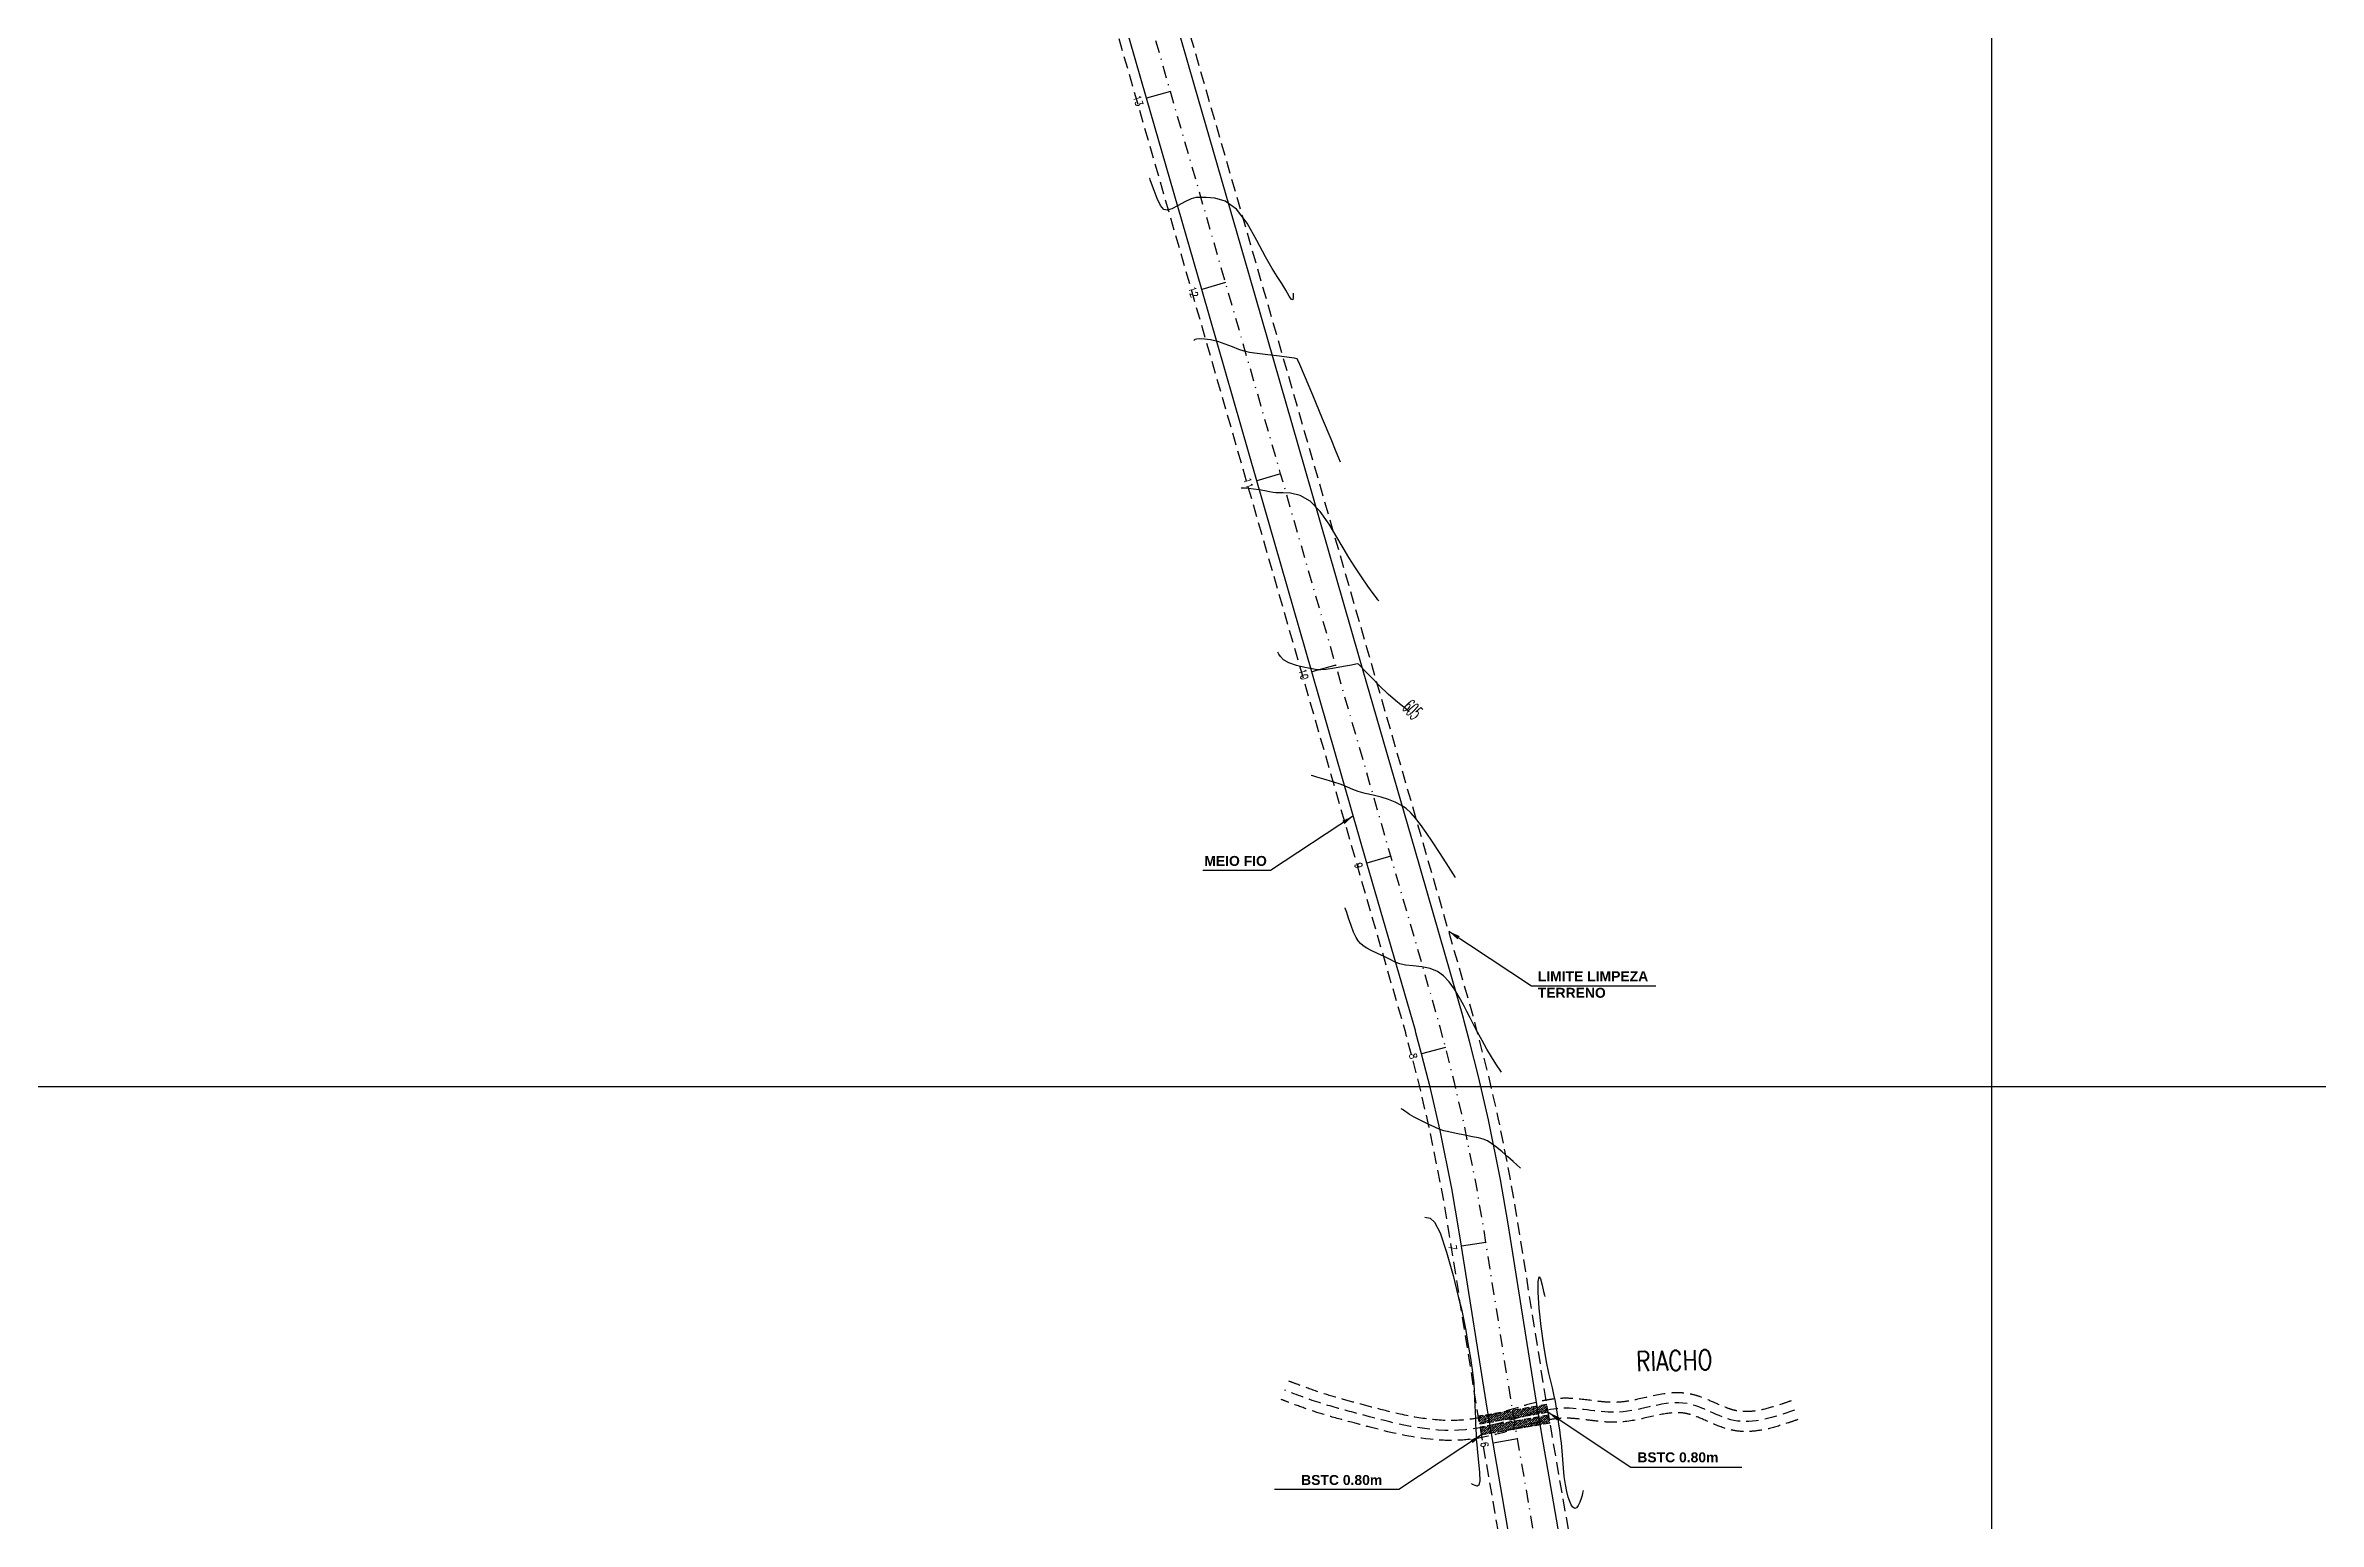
# Model space of a CAD drawing. Header units: millimetres. Extents: x 276147 to 291056, y 9594849 to 9609891.
# Drawn here: x 281923.6 to 282152, y 9595124.6 to 9595273 of the extents above; entities that cross this region are included whole.
import ezdxf
from ezdxf.enums import TextEntityAlignment as Align

# ---------------------------------------------------------------- set-up
doc = ezdxf.new("R2010")
doc.units = ezdxf.units.MM
doc.header["$LTSCALE"] = 10
for name, pattern in [('CONTINUO', [0]), ('DASHDOTX2', [50.8, 25.4, -12.7, 0, -12.7]), ('HIDDEN', [0.375, 0.25, -0.125])]:
    doc.linetypes.add(name, pattern=pattern)
for name, color, linetype in [('CURVAS', 7, 'CONTINUO'), ('Curvas mestras', 30, 'Continuous'), ('Curvas simples', 9, 'Continuous'), ('Curvas texto', 2, 'Continuous'), ('TG', 7, 'CONTINUO'), ('Top_malha_coord', 8, 'Continuous')]:
    doc.layers.add(name, color=color, linetype=linetype)
doc.styles.add('r80', font='romans.shx')
doc.styles.add('ROMAND', font='romand', dxfattribs={"height": 0.2})
doc.styles.add('ROMANS', font='romans.shx', dxfattribs={"width": 0.8, "height": 4})
doc.styles.add('SIMPLEX', font='simplex', dxfattribs={"height": 0.2})
doc.styles.add('T7', font='arial.ttf')
doc.dimstyles.new('cadnorma_dim1', dxfattribs={"dimscale": 0, "dimtxt": 2, "dimasz": 1.199999999999999, "dimexe": 1, "dimexo": 2.5, "dimgap": 0.6, "dimtad": 1, "dimzin": 4, "dimdsep": 46, "dimtxsty": 'r80', "dimblk": 'ARCHTICK', "dimblk1": 'ARCHTICK', "dimblk2": 'ARCHTICK', "dimcen": -1, "dimdle": 1, "dimclrd": 1, "dimclre": 1, "dimclrt": 2, "dimaunit": 1, "dimazin": 0, "dimtfac": 1, "dimtix": 1, "dimtmove": 2, "dimatfit": 0, "dimfxl": 1, "dimarcsym": 0})

# ---------------------------------------------------------------- blocks, each defined once
blk = doc.blocks.new('_ArchTick')
at = {"color": 0, "linetype": 'ByBlock', "const_width": 0.15}
blk.add_lwpolyline([(-0.5, -0.5), (0.5, 0.5)], dxfattribs=at)

msp = doc.modelspace()

# ---------------------------------------------------------------- hatches: boundary and pattern name
at = {"layer": 'Top_malha_coord'}
h = msp.add_hatch(dxfattribs=at)
h.set_pattern_fill('ANSI36', scale=0.05)
h.set_pattern_definition([(45, (-3861.634358553158, -267.8258019369096), (0.0841899011350234, 0.3086963041617522), [0.396875, -0.079375, 0, -0.079375])])
h.paths.add_polyline_path([(282067.6799910066, 9595134.420276599), (282067.5437742929, 9595135.208556041), (282074.4227631729, 9595136.402049225), (282074.5589672191, 9595135.613843596)])
h = msp.add_hatch(dxfattribs=at)
h.set_pattern_fill('ANSI36', scale=0.05)
h.set_pattern_definition([(45, (-3861.447060572624, -268.9096861630678), (0.0841899011350234, 0.3086963041617522), [0.396875, -0.079375, 0, -0.079375])])
h.paths.add_polyline_path([(282067.8672889872, 9595133.336392373), (282067.7310722733, 9595134.124671815), (282074.6100611535, 9595135.318164999), (282074.7462651997, 9595134.52995937)])

# ---------------------------------------------------------------- linework, layer by layer
at = {"color": 8, "linetype": 'HIDDEN', "ltscale": 0.5, "extrusion": (-0.07100871312607167, -0.002425046121377699, 0.9974727474028996), "flags": 128}
for points, elevation in [([(-9579795.904156571, 607885.9820141961), (-9579823.278418299, 607885.9784240891), (-9579825.338852525, 607885.6716594477), (-9579827.201339582, 607885.2462072839), (-9579830.78494662, 607884.260516926, -0.0222114807671968), (-9579834.965614771, 607883.3080546989, -0.011552239158355), (-9579837.169249667, 607882.9603810171), (-9579841.545015158, 607882.3698917899), (-9579854.9179633, 607880.5185054361), (-9579874.730568087, 607877.780658304), (-9579894.542303815, 607875.0429313579), (-9579914.354038335, 607872.3052044236), (-9579917.880390914, 607871.817908031), (-9579934.244053138, 607869.7887191832), (-9579935.696665663, 607869.6091924607), (-9579940.053063462, 607869.0149279509), (-9579945.886466276, 607868.0481917291), (-9579950.124937264, 607867.2204868059), (-9579953.602456655, 607866.4613635237), (-9579955.740413086, 607865.9590885481), (-9579955.982089005, 607865.9151046948), (-9579972.918797228, 607861.6277731418), (-9579992.31469588, 607856.7364640066), (-9580011.707545834, 607851.8459249161), (-9580031.100395832, 607846.9553858149), (-9580050.493245812, 607842.0648466763), (-9580070.467680728, 607837.0276420248), (-9580084.562329829, 607832.6729424946), (-9580087.216406781, 607831.9156204527), (-9580088.074068312, 607831.6968071696), (-9580089.143157661, 607831.4503656691), (-9580091.285331348, 607830.9858358061), (-9580092.964502959, 607830.6814587311), (-9580094.75571234, 607830.4065120689), (-9580095.710635709, 607830.2808173158), (-9580111.891494252, 607828.2742965381), (-9580112.949998721, 607828.1313481497), (-9580115.696456185, 607827.7410168822), (-9580118.394098498, 607827.3195346419), (-9580121.85554865, 607826.7229726758), (-9580124.83676587, 607826.1617962689), (-9580128.728744343, 607825.371470987), (-9580145.507160036, 607821.964353917), (-9580148.053320833, 607821.2640186825), (-9580158.461806428, 607818.3959657529), (-9580159.338243833, 607818.1657793837), (-9580161.918990541, 607817.5358343036), (-9580163.970126413, 607817.1020096589), (-9580167.224745447, 607816.4945108045), (-9580177.166998588, 607815.2821656513), (-9580178.477153305, 607815.0879004577), (-9580180.127852336, 607814.7420195938), (-9580181.741379866, 607814.2897478108), (-9580182.915360473, 607813.8853587259), (-9580184.045205247, 607813.429342372), (-9580186.009158596, 607812.3446327578), (-9580203.516378509, 607802.6752353722), (-9580221.023600502, 607793.0058411246), (-9580225.468260674, 607790.5510101632, -0.0458766552068852), (-9580239.904175028, 607784.5920417089, -0.0345197727008055), (-9580251.354374347, 607781.9016275359, -0.0269527986705339), (-9580260.488933537, 607780.9123908677), (-9580267.867540056, 607780.560984977), (-9580276.342024827, 607780.1573875138), (-9580280.385234514, 607779.9648285499), (-9580288.264731959, 607779.5895684088), (-9580295.3830153, 607779.2505600578), (-9580300.362592187, 607779.0134076339), (-9580320.339948887, 607778.0619855719), (-9580331.666973405, 607777.5225360112), (-9580340.098283764, 607777.1209947292), (-9580344.23148817, 607777.0110159711), (-9580346.654029185, 607776.9823445788), (-9580351.4230061, 607777.0063780007), (-9580356.723112212, 607777.1587097762), (-9580360.651718328, 607777.3573141369, -0.013040870690895), (-9580367.837389491, 607777.9087480777, 0.0002795205879404), (-9580371.475944653, 607778.2815845086, -0.0080552161927126), (-9580374.418100793, 607778.6293736688, 0.0025508217487715), (-9580376.127647547, 607778.8505654495, -0.0102699584738853), (-9580380.925493514, 607779.5468042861, -0.0067323003342589), (-9580390.400019683, 607781.252410588, -0.0133235393169174), (-9580397.670769904, 607782.864726328, 0.0008242916977358), (-9580400.770557, 607783.6338812839, -0.0100010863913626), (-9580405.232644506, 607784.8284078964, -0.0022133541780464), (-9580410.777842367, 607786.4590413707, -0.0118395213701856), (-9580416.659479149, 607788.3697488708, -0.0226500374882078), (-9580420.363883296, 607789.8625611869), (-9580422.781009333, 607790.8392536622), (-9580424.62953293, 607791.5861899216), (-9580426.665152628, 607792.4087264459), (-9580428.748376952, 607793.2504986536), (-9580429.93224703, 607793.728867173), (-9580438.833799537, 607797.3257330548), (-9580457.37718322, 607804.8185894545), (-9580475.92056668, 607812.311450656), (-9580482.411281185, 607814.9341648337), (-9580488.589573035, 607817.0905651139), (-9580494.483986322, 607819.054666137), (-9580500.434372978, 607820.9467773128), (-9580507.445142115, 607823.0608652547), (-9580513.474335795, 607824.7805194497), (-9580524.636018833, 607827.7279574072), (-9580525.041969953, 607827.8294366689), (-9580526.911737548, 607828.291638756), (-9580530.778807051, 607829.2208498571), (-9580531.670515181, 607829.4268416215)], -43121.59382765111), ([(-9579795.905074615, 607892.9820141348), (-9579823.797110919, 607892.978356123), (-9579826.635609526, 607892.555750541), (-9579828.909817295, 607892.0362480759), (-9579832.641389433, 607891.0098591222, -0.0222114807583606), (-9579836.215973038, 607890.1954783226, -0.0115522391417278), (-9579838.100140097, 607889.8982079817), (-9579842.493054783, 607889.305406571), (-9579855.877906183, 607887.4523722971), (-9579875.688772483, 607884.7147656238), (-9579895.500508215, 607881.9770386779), (-9579915.312242797, 607879.2393117363), (-9579918.790258378, 607878.758694891), (-9579935.105495542, 607876.735511031), (-9579936.599056235, 607876.5509241767), (-9579941.098568661, 607875.9371371262), (-9579947.129772974, 607874.937620404), (-9579951.542384278, 607874.0759086886), (-9579955.14947543, 607873.2885006078), (-9579957.168489864, 607872.8141689438), (-9579957.46938508, 607872.759407465), (-9579974.636583611, 607868.4137299587), (-9579994.026384482, 607863.5239614948), (-9580013.419234512, 607858.6334223832), (-9580032.812084505, 607853.7428832818), (-9580052.204934504, 607848.8523441391), (-9580072.358009545, 607843.7700895611), (-9580086.55610885, 607839.3834279347), (-9580089.04236905, 607838.6739912111), (-9580089.72570954, 607838.4996520644), (-9580090.671143407, 607838.2817150519), (-9580092.65172519, 607837.852226357), (-9580094.119995333, 607837.586078592), (-9580095.743607042, 607837.3368577997), (-9580096.598127997, 607837.224378827), (-9580112.79065624, 607835.216410938), (-9580113.910901664, 607835.0651245893), (-9580116.729271244, 607834.6645730451), (-9580119.528899003, 607834.2271565016), (-9580123.09752411, 607833.6121235188), (-9580126.180806788, 607833.0317345809), (-9580130.121769657, 607832.2314622747), (-9580147.133779034, 607828.7769103921), (-9580149.909763739, 607828.0133608538), (-9580160.280726202, 607825.1556481657), (-9580161.057418743, 607824.9516586586), (-9580163.473569304, 607824.361890529), (-9580165.336774804, 607823.9678140195), (-9580168.291666858, 607823.4162614346), (-9580178.104157904, 607822.2197393), (-9580179.709380982, 607821.9817223952), (-9580181.792135028, 607821.5453104561), (-9580183.827682663, 607820.9747464322), (-9580185.366850331, 607820.4445650969), (-9580187.058326373, 607819.7618688948), (-9580189.393448308, 607818.4721594362), (-9580206.900667608, 607808.8027623796), (-9580213.811008886, 607804.9861195001)], -43121.59382765113)]:
    msp.add_lwpolyline(points, format="xyb", dxfattribs=dict(at, elevation=elevation))
at = {"color": 8, "linetype": 'HIDDEN', "ltscale": 0.5}
for points, knots in [([(282098.9750936584, 9595136.767002964, 177.0065103396111), (282098.6547168677, 9595136.655571515, 177.0065103396111), (282098.3379099846, 9595136.545405455, 177.0065103396111), (282097.3997931872, 9595136.23113895, 177.0065103396111), (282096.7905853238, 9595136.043649575, 177.0065103396112), (282095.7580291805, 9595135.804753369, 177.0065103396112), (282095.3251251625, 9595135.731628606, 177.0065103396112), (282094.4693876804, 9595135.664024593, 177.0065103396112), (282094.0492104297, 9595135.673967151, 177.0065103396112), (282093.4597566781, 9595135.7667841, 177.0065103396112), (282093.2790748136, 9595135.807287626, 177.0065103396112), (282092.9000532671, 9595135.914815543, 177.0065103396112), (282092.7045659433, 9595135.981003422, 177.0065103396112), (282092.101841207, 9595136.208164943, 177.0065103396112), (282091.6790176784, 9595136.398121037, 177.0065103396112), (282090.7926996062, 9595136.791576076, 177.0065103396111), (282090.3291366245, 9595136.995178536, 177.0065103396111), (282089.5493849765, 9595137.266951652, 177.0065103396111), (282089.2517990517, 9595137.356117759, 177.0065103396111), (282088.7096902654, 9595137.475491043, 177.0065103396111), (282088.4698592403, 9595137.513695586, 177.0065103396111), (282087.9987002751, 9595137.561216516, 177.0065103396111), (282087.7649297016, 9595137.571610577, 177.0065103396111), (282087.0709226482, 9595137.570947193, 177.0065103396111), (282086.618170614, 9595137.52832374, 177.0065103396111), (282085.1900211801, 9595137.31950884, 177.0065103396111), (282084.2511333821, 9595137.06915842, 177.0065103396111), (282082.9574700734, 9595136.797151199, 177.0065103396111), (282082.5657672149, 9595136.724784924, 177.0065103396111), (282081.761168413, 9595136.622522425, 177.0065103396111), (282081.3580370772, 9595136.60251645, 177.0065103396111), (282080.5104262506, 9595136.623537643, 177.0065103396111), (282080.0734968961, 9595136.662123315, 177.0065103396111), (282078.8485862836, 9595136.801068235, 177.0065103396111), (282078.0367696862, 9595136.92750673, 177.0065103396111), (282076.8359259145, 9595137.013685316, 177.0065103396111), (282076.4779551817, 9595137.027341062, 177.0065103396111), (282075.7119546267, 9595137.012810443, 177.0065103396111), (282075.3111721654, 9595136.97865744, 177.0065103396111), (282074.5279728867, 9595136.871655056, 177.0065103396111), (282074.1429715017, 9595136.798954986, 177.0065103396111), (282073.0061088785, 9595136.54429069, 177.0065103396111), (282072.2720541867, 9595136.326198777, 177.0065103396111), (282070.9070432495, 9595135.911632951, 177.0065103396111), (282070.2734846362, 9595135.71765814, 177.0065103396111), (282069.0130361232, 9595135.369176786, 177.0065103396111), (282068.3891313088, 9595135.21391957, 177.0065103396111), (282067.2392398277, 9595134.98471389, 177.0065103396111), (282066.7117588766, 9595134.902439464, 177.0065103396111), (282065.1407101728, 9595134.749671804, 177.0065103396111), (282064.0738858122, 9595134.770827059, 177.0065103396111), (282061.9056207376, 9595134.98782713, 177.0065103396111), (282060.805351039, 9595135.183817666, 177.0065103396111), (282058.8204969864, 9595135.62156095, 177.0065103396111), (282057.9389246363, 9595135.845100127, 177.0065103396111), (282056.4272355489, 9595136.244225675, 177.0065103396111), (282055.7954914503, 9595136.41524971, 177.0065103396111), (282054.5431416507, 9595136.750713123, 177.0065103396111), (282053.9259312322, 9595136.916386599, 177.0065103396111), (282052.6369376467, 9595137.28474216, 177.0065103396111), (282051.9714086031, 9595137.490559762, 177.0065103396111), (282050.6361699754, 9595137.946031911, 177.0065103396111), (282049.9673334981, 9595138.19177226, 177.0065103396111), (282049.0142177499, 9595138.549559671, 177.0065103396111), (282048.7331766434, 9595138.655977692, 177.0065103396111), (282048.4512428683, 9595138.7627352, 177.0065103396111)], [0, 0, 0, 0, 0.9586722954643828, 0.9586722954643828, 2.876016886393148, 2.876016886393148, 4.339593347550826, 4.339593347550826, 5.887300469948388, 5.887300469948388, 6.592974001502854, 6.592974001502854, 7.298647533057323, 7.298647533057323, 8.70999459616626, 8.70999459616626, 10.12134165927519, 10.12134165927519, 10.94589286580577, 10.94589286580577, 11.56574631129942, 11.56574631129942, 12.18559975679306, 12.18559975679306, 13.42530664778035, 13.42530664778035, 16.18598569433731, 16.18598569433731, 17.43000007500607, 17.43000007500607, 18.8239471196218, 18.8239471196218, 20.21789416423754, 20.21789416423754, 22.62260423660371, 22.62260423660371, 23.61725497552726, 23.61725497552726, 24.71343728746099, 24.71343728746099, 25.80961959939471, 25.80961959939471, 28.00198422326216, 28.00198422326216, 29.99481671588953, 29.99481671588953, 31.9876492085169, 31.9876492085169, 33.70315680208999, 33.70315680208999, 37.13417198923617, 37.13417198923617, 40.56518717638234, 40.56518717638234, 43.27972159821102, 43.27972159821102, 45.21399466517227, 45.21399466517227, 47.14826773213351, 47.14826773213351, 49.31442539891611, 49.31442539891611, 51.48058306569872, 51.48058306569872, 52.38328269154775, 52.38328269154775, 52.38328269154775, 52.38328269154775]), ([(282099.6321140827, 9595134.878002128, 177.0065103396112), (282099.3147685258, 9595134.767624984, 177.0065103396112), (282098.9939198286, 9595134.65600658, 177.0065103396112), (282098.0215247342, 9595134.330021953, 177.0065103396112), (282097.3603265568, 9595134.124164863, 177.0065103396112), (282096.1810539974, 9595133.848710211, 177.0065103396113), (282095.6690357429, 9595133.75780381, 177.0065103396112), (282094.7005683549, 9595133.67226106, 177.0065103396112), (282094.2461507391, 9595133.66612182, 177.0065103396113), (282093.5273049521, 9595133.72939952, 177.0065103396113), (282093.2653546979, 9595133.767449403, 177.0065103396112), (282092.3377137405, 9595133.963489491, 177.0065103396112), (282091.7269140406, 9595134.201028155, 177.0065103396112), (282090.57722223, 9595134.692737414, 177.0065103396112), (282090.0368087817, 9595134.948378045, 177.0065103396112), (282089.257455754, 9595135.254517196, 177.0065103396112), (282088.9964009154, 9595135.3451838, 177.0065103396112), (282088.4576393325, 9595135.49184475, 177.0065103396112), (282088.1894293558, 9595135.538252715, 177.0065103396111), (282087.6167752544, 9595135.579330271, 177.0065103396111), (282087.3180832738, 9595135.57403766, 177.0065103396111), (282086.2778034908, 9595135.486780964, 177.0065103396111), (282085.4804897145, 9595135.308002459, 177.0065103396112), (282083.7885017236, 9595134.923318425, 177.0065103396112), (282082.8935635834, 9595134.717722513, 177.0065103396112), (282081.6662753633, 9595134.618393807, 177.0065103396112), (282081.3803217548, 9595134.608715327, 177.0065103396112), (282080.8223485434, 9595134.61190317, 177.0065103396112), (282080.5476398183, 9595134.624128059, 177.0065103396112), (282079.7366505241, 9595134.6810908, 177.0065103396112), (282079.2134112499, 9595134.745819798, 177.0065103396112), (282078.2013931783, 9595134.874142319, 177.0065103396112), (282077.7125789131, 9595134.937728796, 177.0065103396112), (282076.9076101247, 9595135.00661589, 177.0065103396112), (282076.5824269336, 9595135.023527073, 177.0065103396112), (282076.0149733372, 9595135.021015016, 177.0065103396112), (282075.7683758885, 9595135.007574426, 177.0065103396112), (282075.2637663623, 9595134.956950927, 177.0065103396112), (282075.0085628565, 9595134.920131324, 177.0065103396112), (282074.2339400111, 9595134.780960899, 177.0065103396112), (282073.7055466622, 9595134.649671609, 177.0065103396111), (282072.4503379224, 9595134.297527071, 177.0065103396111), (282071.712100887, 9595134.06135985, 177.0065103396111), (282070.2097311015, 9595133.61902206, 177.0065103396111), (282069.4489127854, 9595133.410384428, 177.0065103396111), (282067.8443605824, 9595133.05246055, 177.0065103396112), (282066.9958734895, 9595132.908850882, 177.0065103396112), (282065.2765812706, 9595132.769172937, 177.0065103396112), (282064.4189703505, 9595132.770883791, 177.0065103396112), (282061.2602093564, 9595132.972890915, 177.0065103396112), (282058.9926749803, 9595133.503323186, 177.0065103396112), (282056.1732085494, 9595134.241679903, 177.0065103396112), (282055.5542250199, 9595134.409197375, 177.0065103396112), (282054.0923568298, 9595134.801148606, 177.0065103396112), (282053.2407482033, 9595135.026922125, 177.0065103396112), (282051.7578689154, 9595135.462233571, 177.0065103396112), (282051.1256610018, 9595135.663840951, 177.0065103396112), (282049.8818387092, 9595136.092834286, 177.0065103396111), (282049.2673906165, 9595136.318589196, 177.0065103396111), (282048.3518606445, 9595136.661782147, 177.0065103396111), (282048.0469093609, 9595136.777257483, 177.0065103396112), (282047.7429952194, 9595136.89233811, 177.0065103396112)], [0, 0, 0, 0, 0.9496018510152714, 0.9496018510152714, 2.848805553045814, 2.848805553045814, 4.265433068310491, 4.265433068310491, 5.48464078490203, 5.48464078490203, 6.178545206925824, 6.178545206925824, 7.944755198652496, 7.944755198652496, 9.71096519037917, 9.71096519037917, 10.64966734275593, 10.64966734275593, 11.73104926692984, 11.73104926692984, 12.81243119110374, 12.81243119110374, 15.34175883315483, 15.34175883315483, 17.87108647520591, 17.87108647520591, 18.62736373845315, 18.62736373845315, 19.38364100170038, 19.38364100170038, 20.89619552819486, 20.89619552819486, 22.40895237242472, 22.40895237242472, 23.48544340992897, 23.48544340992897, 24.34521521369268, 24.34521521369268, 25.2049870174564, 25.2049870174564, 26.92453062498382, 26.92453062498382, 29.20453581621309, 29.20453581621309, 31.48454100744237, 31.48454100744237, 33.93644839721151, 33.93644839721151, 36.38835578698068, 36.38835578698068, 43.0245033450279, 43.0245033450279, 44.91560810186761, 44.91560810186761, 47.53859653278604, 47.53859653278604, 49.47440127225786, 49.47440127225786, 51.41020601172971, 51.41020601172971, 52.38328269154775, 52.38328269154775, 52.38328269154775, 52.38328269154775])]:
    msp.add_open_spline(points, degree=3, knots=knots, dxfattribs=at)
msp.add_spline([(282099.3036038706, 9595135.822502542, 177.0065103396112), (282093.2145520494, 9595134.800273951, 177.0065103396112), (282088.5172926947, 9595136.48946329, 177.0065103396112), (282081.6571943306, 9595135.623531083, 177.0065103396112), (282076.0155186353, 9595136.017590176, 177.0065103396112), (282071.1340480364, 9595134.935349539, 177.0065103396112), (282066.2525774369, 9595133.853108905, 177.0065103396112), (282055.2333642875, 9595135.530543791, 177.0065103396112), (282051.7820088799, 9595136.507530816, 177.0065103396112), (282048.0971190438, 9595137.827536656, 177.0065103396112)], degree=3, dxfattribs=at)
at = {"layer": 'CURVAS', "color": 2, "linetype": 'CONTINUO', "elevation": 169.0002069068142}
msp.add_lwpolyline([(282060.6870110318, 9595205.919359082), (282060.6870110318, 9595205.919359082)], dxfattribs=at)
at = {"layer": 'Curvas mestras', "linetype": 'CONTINUO', "elevation": 169.0002069068142}
msp.add_lwpolyline([(282060.5979448414, 9595206.013053289), (282060.4686037976, 9595206.127339344), (282060.21274536, 9595206.333186364), (282059.7897263168, 9595206.662279822), (282059.2033988253, 9595207.140294215), (282058.4687368403, 9595207.791403295), (282057.6231439871, 9595208.606854064), (282056.7937339615, 9595209.446190594), (282056.1300499128, 9595210.136028206), (282055.7397032062, 9595210.548277155), (282055.5625843956, 9595210.73601155), (282055.4966553379, 9595210.797601053), (282055.4341332054, 9595210.812625123), (282055.2442643287, 9595210.785519449), (282054.7905519971, 9595210.70193536), (282054.0019977029, 9595210.558552992), (282053.069592534, 9595210.396175148), (282052.2498273194, 9595210.266638326), (282051.7181277754, 9595210.211479153), (282051.325664892, 9595210.231041191), (282050.8425448731, 9595210.315371124), (282050.1108934745, 9595210.45675824), (282049.2609114583, 9595210.65646055), (282048.4948211283, 9595210.917978467), (282047.9694583229, 9595211.233348768), (282047.6601224066, 9595211.54875675), (282047.496728049, 9595211.798921874), (282047.4166562372, 9595211.93669498), (282047.3871564205, 9595211.987454038), (282047.382942936, 9595211.994704533)], dxfattribs=at)
at = {"layer": 'Curvas simples', "linetype": 'CONTINUO'}
for points, elevation in [([(282048.9459192919, 9595248.082027987), (282048.941892061, 9595247.623683257), (282048.8956207844, 9595247.414129028), (282048.7665455673, 9595247.423191812), (282048.5248680298, 9595247.774373373), (282048.188883311, 9595248.36899408), (282047.7889127288, 9595249.052824633), (282047.341551128, 9595249.731980423), (282046.8084910087, 9595250.553951228), (282046.1377019415, 9595251.726567104), (282045.2936797951, 9595253.350117192), (282044.3070431013, 9595255.09471187), (282043.2249402328, 9595256.52291618), (282042.106543813, 9595257.313442286), (282041.0591317796, 9595257.609574817), (282040.2020082016, 9595257.670744319), (282039.6067904624, 9595257.70095448), (282039.1543495491, 9595257.68249552), (282038.6778696567, 9595257.542229826), (282038.0593330081, 9595257.23999613), (282037.3759221087, 9595256.867539715), (282036.7536166088, 9595256.549583334), (282036.2848789826, 9595256.400059026), (282035.9280943671, 9595256.489749046), (282035.6081278481, 9595256.878646247), (282035.2716091353, 9595257.576468384), (282034.9522217786, 9595258.391836254), (282034.7054126285, 9595259.08309267), (282034.5702751995, 9595259.469179941), (282034.5204868148, 9595259.611421552), (282034.513374661, 9595259.63174216)], 172.0002069068142), ([(282053.6756414954, 9595231.10102832), (282053.5214574969, 9595231.491425632), (282053.2674217894, 9595232.113230081), (282052.7369181513, 9595233.394217312), (282051.8764705829, 9595235.459007207), (282050.894872323, 9595237.808691787), (282050.0664861259, 9595239.788482891), (282049.5959524155, 9595240.909644743), (282049.4090245081, 9595241.34764376), (282049.3617357028, 9595241.444001501), (282049.30672605, 9595241.485507319), (282049.0830500043, 9595241.540026076), (282048.5263729653, 9595241.620691976), (282047.5496235805, 9595241.734914213), (282046.3748144096, 9595241.867199525), (282045.3012231401, 9595241.996328421), (282044.5468588102, 9595242.110915743), (282044.0046427267, 9595242.238913089), (282043.4862243455, 9595242.418104691), (282042.846285472, 9595242.67000307), (282042.1116281574, 9595242.951014511), (282041.3520885714, 9595243.201271378), (282040.6341048322, 9595243.372839639), (282040.0105329981, 9595243.465529755), (282039.5308330647, 9595243.491085602), (282039.2273558959, 9595243.463986369), (282039.0640192578, 9595243.409647087), (282038.987633882, 9595243.356218873), (282038.9519977331, 9595243.32554469), (282038.938868736, 9595243.314243719), (282038.9369932605, 9595243.312628852)], 171.0002069068142), ([(282057.5397075032, 9595217.169537837), (282057.4518772453, 9595217.270152755), (282057.301300689, 9595217.465642402), (282056.9820462571, 9595217.898210581), (282056.4521094466, 9595218.632771151), (282055.7956425104, 9595219.567067923), (282055.1283350753, 9595220.557049403), (282054.5323619224, 9595221.501225702), (282053.9558273129, 9595222.468343588), (282053.3133195589, 9595223.569710543), (282052.538745118, 9595224.856129153), (282051.6432769363, 9595226.136390975), (282050.6574052185, 9595227.158783756), (282049.6287871228, 9595227.740509456), (282048.6737569988, 9595227.974429892), (282047.9258148285, 9595228.022318214), (282047.4692330855, 9595228.023192326), (282047.1913697055, 9595228.025035514), (282046.9303546801, 9595228.053071816), (282046.5576830519, 9595228.124060618), (282046.0783136251, 9595228.22088915), (282045.5305681556, 9595228.31797919), (282044.95920772, 9595228.394294042), (282044.4347334638, 9595228.446952911), (282044.0340825421, 9595228.477613857), (282043.8104363269, 9595228.48898214), (282043.7219582648, 9595228.487935083), (282043.7030569032, 9595228.482396096), (282043.6988508088, 9595228.478775484), (282043.6973018044, 9595228.477441825), (282043.6970797459, 9595228.477250809)], 170.0002069068142), ([(282065.2461658834, 9595189.36128343), (282064.30940099, 9595190.822168658), (282063.632781675, 9595191.869985545), (282062.929405921, 9595192.945469966), (282062.2983875278, 9595193.885116553), (282061.741758804, 9595194.669858811), (282061.2372777293, 9595195.316745175), (282060.7606059472, 9595195.84391117), (282060.278999627, 9595196.273859031), (282059.7576128579, 9595196.630180748), (282059.1674388907, 9595196.9337762), (282058.5028253271, 9595197.194774183), (282057.7639600359, 9595197.420612285), (282056.964954011, 9595197.620107135), (282056.1756259849, 9595197.807592876), (282055.4797178161, 9595197.99878269), (282054.9227072563, 9595198.207384553), (282054.3970003816, 9595198.439093364), (282053.7567368482, 9595198.69759606), (282052.915886409, 9595198.978368167), (282052.0277345785, 9595199.244034076), (282051.3053957553, 9595199.449004898), (282050.9054161682, 9595199.561194174), (282050.7580544482, 9595199.602526836), (282050.7370031535, 9595199.60843103)], 168.0002069068142), ([(282069.8625169421, 9595169.778467705), (282069.2983483997, 9595170.646602083), (282068.8722279029, 9595171.322990617), (282068.3944764369, 9595172.118263723), (282067.9156379268, 9595172.967230482), (282067.4639772497, 9595173.808546348), (282067.0621836962, 9595174.581827983), (282066.7205545598, 9595175.251095235), (282066.3998077541, 9595175.87798692), (282066.0482693034, 9595176.548546007), (282065.6261813483, 9595177.318601629), (282065.1414580831, 9595178.123141719), (282064.6139356721, 9595178.866938703), (282064.0532215132, 9595179.471004961), (282063.428018812, 9595179.921283333), (282062.6968079688, 9595180.219955938), (282061.8462312099, 9595180.380698396), (282060.9755922776, 9595180.463170731), (282060.2123567372, 9595180.538526459), (282059.640833536, 9595180.665669639), (282059.1727020902, 9595180.85448779), (282058.6764828834, 9595181.102616223), (282058.0607797162, 9595181.401606027), (282057.3945274662, 9595181.71866055), (282056.7867434426, 9595182.014900034), (282056.3206521376, 9595182.263311107), (282055.9762949458, 9595182.484357413), (282055.7079166853, 9595182.710371435), (282055.4738533945, 9595182.977801666), (282055.2487928282, 9595183.339569159), (282055.0115098773, 9595183.852710437), (282054.7517432639, 9595184.536132758), (282054.5030838429, 9595185.256224686), (282054.3100846553, 9595185.841239672), (282054.2043042294, 9595186.16510458), (282054.1653333475, 9595186.28442378), (282054.1597656367, 9595186.30146928)], 167.0002069068142), ([(282071.7659626874, 9595160.158241948), (282071.0451000292, 9595160.808869503), (282070.514309178, 9595161.282087987), (282069.9436376625, 9595161.780132547), (282069.403942976, 9595162.231149707), (282068.9092540828, 9595162.605849613), (282068.45939289, 9595162.88558631), (282068.0389120959, 9595163.06405315), (282067.5712919951, 9595163.184286086), (282066.9647457694, 9595163.301661149), (282066.1713766771, 9595163.456660613), (282065.3188614174, 9595163.630192248), (282064.5787636755, 9595163.788269399), (282064.0644338519, 9595163.912577335), (282063.6563461457, 9595164.047480542), (282063.1767549653, 9595164.253011128), (282062.505305142, 9595164.566577505), (282061.7511899857, 9595164.935073633), (282061.080988929, 9595165.28276725), (282060.6212119077, 9595165.549915394), (282060.3380865747, 9595165.740729809), (282060.1577689914, 9595165.875410791), (282060.0191503245, 9595165.971688917), (282059.9120723436, 9595166.03740782), (282059.8391124847, 9595166.077937337), (282059.80037921, 9595166.09885569), (282059.7861087542, 9595166.10656211), (282059.78407026, 9595166.107663011)], 166.0002069068142), ([(282062.1791105935, 9595155.206800807), (282062.7082235337, 9595155.133712316), (282063.145684271, 9595154.725370673), (282063.7036851681, 9595153.636912912), (282064.3509917745, 9595151.691231674), (282064.9941973012, 9595149.353405284), (282065.5243493904, 9595147.249061082), (282065.8666927413, 9595145.827828396), (282066.0832456901, 9595144.835358271), (282066.2702216428, 9595143.841303976), (282066.4989866327, 9595142.530696793), (282066.7415266858, 9595141.050083982), (282066.9449771467, 9595139.661388181), (282067.0702981231, 9595138.564260228), (282067.1337257138, 9595137.709255345), (282067.1653194617, 9595136.984654108), (282067.1903378599, 9595136.298702594), (282067.2148478959, 9595135.6395146), (282067.240117822, 9595135.01517219), (282067.2667618877, 9595134.432089593), (282067.2927672508, 9595133.890027998), (282067.315466181, 9595133.387081867), (282067.3362459397, 9595132.902571213), (282067.3727145483, 9595132.340707127), (282067.4465360158, 9595131.58692616), (282067.5641954524, 9595130.589368245), (282067.6714724101, 9595129.546995837), (282067.6989696418, 9595128.721475564), (282067.6000432292, 9595128.30370131), (282067.4190666632, 9595128.201476568), (282067.2231647762, 9595128.251832293), (282067.0672765801, 9595128.318485742), (282066.9575997706, 9595128.37190816), (282066.8881423537, 9595128.409258489), (282066.852010728, 9595128.429221638), (282066.8386997968, 9595128.436576776), (282066.8367976671, 9595128.437627573)], 165.0002069068142), ([(282078.066500686, 9595127.748416925), (282078.0189466615, 9595127.492159756), (282077.9661849317, 9595127.268572416), (282077.8769525132, 9595126.964261483), (282077.7442673465, 9595126.592755267), (282077.5801105056, 9595126.23709073), (282077.4012010127, 9595125.997679027), (282077.221846705, 9595125.950485606), (282077.0466981014, 9595126.073688319), (282076.8779926574, 9595126.321020495), (282076.7176568379, 9595126.657760542), (282076.5663731437, 9595127.095367106), (282076.4245131934, 9595127.6568449), (282076.2933923317, 9595128.353975767), (282076.1781154018, 9595129.153636374), (282076.0847294183, 9595130.011484694), (282076.0153723349, 9595130.884440728), (282075.9565367667, 9595131.734490586), (282075.8908044965, 9595132.524884593), (282075.8061898676, 9595133.227955803), (282075.7124353832, 9595133.852358315), (282075.6247146797, 9595134.415825099), (282075.5524855243, 9595134.94079371), (282075.4823256576, 9595135.468515873), (282075.3950990498, 9595136.044948693), (282075.2766642877, 9595136.699457683), (282075.1328756459, 9595137.395052243), (282074.9745843302, 9595138.078152962), (282074.8078212804, 9595138.738882428), (282074.6193225564, 9595139.54217374), (282074.3910041697, 9595140.696663996), (282074.1178693866, 9595142.327171158), (282073.8472888117, 9595144.223247763), (282073.6397221851, 9595146.090626001), (282073.5422930658, 9595147.659076635), (282073.5487911439, 9595148.754504355), (282073.6396688273, 9595149.226851536), (282073.7908893306, 9595149.013444975), (282073.9604643871, 9595148.401160665), (282074.1019182004, 9595147.764255825), (282074.1806616572, 9595147.39518989), (282074.2096731599, 9595147.259218844), (282074.2138171379, 9595147.23979489)], 165.0002069068142)]:
    msp.add_lwpolyline(points, dxfattribs=dict(at, elevation=elevation))
at = {"layer": 'TG', "color": 1, "linetype": 'DASHDOTX2', "ltscale": 0.005, "extrusion": (-0.07100871312607167, -0.002425046121377699, 0.9974727474028996), "elevation": -43121.59382765105, "flags": 128}
msp.add_lwpolyline([(-9579795.904615587, 607889.4829098696), (-9579823.537764598, 607889.4792858099), (-9579825.987231018, 607889.1146006988), (-9579828.05557843, 607888.6421233836), (-9579831.713168021, 607887.6360837285, -0.0222114807631189), (-9579835.5907939, 607886.752662216, -0.0115522391506574), (-9579837.634694876, 607886.4301902027), (-9579842.019034958, 607885.8385448859), (-9579855.397934733, 607883.9863345699), (-9579875.209670285, 607881.2486076679), (-9579895.021406008, 607878.5108807227), (-9579914.83314056, 607875.7731537838), (-9579918.335324641, 607875.2891971646), (-9579934.674774332, 607873.263010811), (-9579936.147860946, 607873.0809540228), (-9579940.575816056, 607872.476928244), (-9579946.508119615, 607871.4938017719), (-9579950.833660763, 607870.6490934518), (-9579954.375966039, 607869.87582777), (-9579956.454451468, 607869.3875244509), (-9579956.725737035, 607869.338151784), (-9579973.777690416, 607865.0216472548), (-9579993.170540173, 607860.1311084548), (-9580012.563390171, 607855.2405693552), (-9580031.956240162, 607850.3500302531), (-9580051.349090155, 607845.4594911109), (-9580071.412845131, 607840.3997614972), (-9580085.559219332, 607836.0290809198), (-9580088.12938791, 607835.2957015372), (-9580088.899888922, 607835.0991253207), (-9580089.907150526, 607834.8669360648), (-9580091.968528263, 607834.419926786), (-9580093.54224914, 607834.1346643667), (-9580095.249659687, 607833.8725806387), (-9580096.15438185, 607833.7534937747), (-9580112.341075238, 607831.746249441), (-9580113.430450188, 607831.5991320731), (-9580116.21286371, 607831.203690667), (-9580118.96149875, 607830.7742412771), (-9580122.476536375, 607830.168443802), (-9580125.508786324, 607829.5976611299), (-9580129.425256992, 607828.802362336), (-9580146.32046953, 607825.371527859), (-9580148.981542278, 607824.6395854742), (-9580159.371266311, 607821.7767026649), (-9580160.197831279, 607821.5596147261), (-9580162.69627991, 607820.9497581208), (-9580164.653450605, 607820.5358075438), (-9580167.758206151, 607819.9562818253), (-9580177.635578241, 607818.7518481798), (-9580179.093267132, 607818.5357071307), (-9580180.959993675, 607818.1445607286), (-9580182.784531262, 607817.6331428261), (-9580184.1411054, 607817.1658576158), (-9580185.551765805, 607816.596501339), (-9580187.701303449, 607815.4092918009), (-9580205.208523052, 607805.7398945809), (-9580222.715744479, 607796.070500651), (-9580227.127211547, 607793.6340025779, -0.0457628980803069), (-9580240.937801681, 607787.936829746, -0.0345197727024596), (-9580251.918096658, 607785.356827389, -0.0269187616342463), (-9580260.666672343, 607784.408788759), (-9580268.034038723, 607784.057918181), (-9580276.50852366, 607783.6543207081), (-9580280.551734237, 607783.461761703), (-9580288.431230333, 607783.0865016248), (-9580295.549514135, 607782.7474932524), (-9580300.52909102, 607782.5103408287), (-9580320.506447742, 607781.5589187647), (-9580331.83347219, 607781.0194692069), (-9580340.22809603, 607780.6196751217), (-9580344.298750648, 607780.5113607246), (-9580346.665921196, 607780.4833446584), (-9580351.363902275, 607780.5070202932), (-9580356.584463704, 607780.657065853), (-9580360.475007113, 607780.8537460178, -0.0130408706901715), (-9580367.478672283, 607781.3912126783, 0.0002795205878736), (-9580371.121120343, 607781.7644480073, -0.0080552161913721), (-9580373.951290466, 607782.0989994197, 0.0025508217495666), (-9580375.69625328, 607782.3247735493, -0.0102699584764324), (-9580380.351825207, 607783.0003663062, -0.0067323003350679), (-9580389.733594459, 607784.6892744867, -0.0133235393165959), (-9580396.822271219, 607786.2612147635, 0.0008242916980195), (-9580399.933258748, 607787.0331488979, -0.0100010863911174), (-9580404.26010724, 607788.191471247, -0.002213354178182), (-9580409.775576986, 607789.813362804, -0.0118395213705485), (-9580415.499592332, 607791.6728654319, -0.0231184017441555), (-9580418.97916303, 607793.078861835), (-9580421.469759105, 607794.085241484), (-9580423.318282695, 607794.832177744), (-9580425.353902392, 607795.6547142668), (-9580427.437126724, 607796.4964864771), (-9580428.6209968, 607796.9748549944), (-9580437.52254946, 607800.5717209389), (-9580456.06593331, 607808.0645774041), (-9580474.60931603, 607815.5574383066), (-9580481.17825698, 607818.211761581), (-9580487.459612945, 607820.4041341795), (-9580493.400412062, 607822.3836916109), (-9580499.398773393, 607824.2910578325), (-9580506.459852835, 607826.4203167786), (-9580512.547448795, 607828.1566285437), (-9580523.76477445, 607831.1187599095), (-9580524.19760964, 607831.2269596249), (-9580526.082907371, 607831.6930007259), (-9580529.976034468, 607832.6284731567), (-9580531.930257125, 607833.0799143391), (-9580537.837003032, 607834.407688063), (-9580544.928775938, 607835.8881201708), (-9580551.517523577, 607837.1085326722), (-9580557.19845643, 607838.1736193079), (-9580563.17335822, 607839.1613328508), (-9580568.316460785, 607839.946421651), (-9580571.248967301, 607840.357513583), (-9580574.229755076, 607840.7750512598), (-9580577.650788741, 607841.2184467119), (-9580580.075862488, 607841.5327571728), (-9580584.338516597, 607841.6985000536), (-9580587.8892257, 607841.8497823012), (-9580591.162880115, 607841.9892592105), (-9580600.271191457, 607842.3773308921), (-9580611.144750984, 607842.840611573), (-9580617.09368505, 607843.0940735288), (-9580626.537075102, 607843.4964205559), (-9580631.126622839, 607843.6919640721), (-9580637.71768367, 607843.9727838747), (-9580644.76258277, 607844.2729403018), (-9580651.108494744, 607844.5433155369), (-9580658.384028498, 607844.8532984318), (-9580666.33032316, 607845.1918599042), (-9580671.090366622, 607845.394667607), (-9580672.997053135, 607845.4626039998), (-9580680.197314113, 607844.5601242326), (-9580690.944010252, 607843.1931426909), (-9580695.1795617, 607842.6543790869), (-9580701.327997454, 607841.6762703498), (-9580706.456667732, 607840.84181394), (-9580707.578226712, 607840.6505402792), (-9580708.757571235, 607840.360165391), (-9580709.843152428, 607840.0270486829), (-9580710.61474307, 607839.750116783), (-9580711.243965602, 607839.4984504138), (-9580711.947613493, 607839.1883139032), (-9580715.934978139, 607837.3423847749), (-9580719.745567268, 607835.5782929278), (-9580722.606454715, 607834.2538603938), (-9580724.92416712, 607833.0929838648), (-9580726.646134773, 607832.1098509971), (-9580728.526402345, 607830.9075337787), (-9580729.455803445, 607830.2594136945), (-9580730.426892484, 607829.5412239997), (-9580735.30285666, 607825.825551104), (-9580739.518252127, 607822.6132563619), (-9580743.636530979, 607819.4749682479), (-9580744.46454992, 607818.8276669593), (-9580746.197994484, 607817.3593043197), (-9580747.444141224, 607816.1989011837), (-9580749.065546336, 607814.538253686), (-9580750.114199884, 607813.3602146549), (-9580750.834555665, 607812.4969854759), (-9580752.90916423, 607809.9426418112), (-9580755.596697653, 607806.6336399257), (-9580757.770922836, 607803.9566453393), (-9580762.847772894, 607797.7058191862, -0.0265937179567599), (-9580764.210536186, 607796.1991956887, -0.0214850437402767), (-9580765.423531903, 607795.0930579172, -0.0323795589516851), (-9580767.41909886, 607793.6329989692), (-9580769.233254619, 607792.4780573588), (-9580770.828936748, 607791.4622029781), (-9580772.31023313, 607790.5191697552), (-9580774.237312676, 607789.2891105722, -0.0381538724976946), (-9580779.498679342, 607786.47033232, -0.0363392065901476), (-9580785.119786385, 607784.4634535658), (-9580790.678736834, 607782.9344350729), (-9580794.374099584, 607781.9203466147, 0.0308305948856993), (-9580806.689272817, 607777.7093803771, -0.0030206374415701), (-9580809.604156429, 607776.5279652565, 0.0037402297665099), (-9580825.892189534, 607769.8990460597, -0.0094048575699974), (-9580828.139074469, 607769.0141422461, -0.000179794895772), (-9580835.546932807, 607766.2594773638, -0.02061535303344132), (-9580845.23365806, 607763.1091916146, -0.02061535303344132)], format="xyb", dxfattribs=at)
at = {"layer": 'TG', "color": 4, "linetype": 'CONTINUO', "extrusion": (-0.07100871312607167, -0.002425046121377699, 0.9974727474028996)}
for points, elevation in [([(-9579795.904287722, 607886.9820141881), (-9579823.352517242, 607886.9784143796), (-9579825.524103533, 607886.6551010333), (-9579827.445407828, 607886.216213112), (-9579831.05015274, 607885.2247086681, -0.0222114807606863), (-9579835.144237377, 607884.291972359, -0.0115522391439562), (-9579837.302234016, 607883.9514991546), (-9579841.680449393, 607883.360679616), (-9579855.055097993, 607881.5090578436), (-9579874.867454428, 607878.7712450639), (-9579894.679190157, 607876.0335181176), (-9579914.490924684, 607873.2957911829), (-9579918.010371983, 607872.809449011), (-9579934.367116338, 607870.7811180179), (-9579935.825578602, 607870.600868421), (-9579940.202421341, 607870.0038149758), (-9579946.064081514, 607869.0323958246), (-9579950.327429691, 607868.1998327896), (-9579953.82345934, 607867.4366688221), (-9579955.944424054, 607866.9383857471), (-9579956.19455987, 607866.8928622329), (-9579973.16419528, 607862.5971955438), (-9579992.559222825, 607857.7061065047), (-9580011.952072794, 607852.8155674109), (-9580031.344922785, 607847.9250283099), (-9580050.737772765, 607843.034489169), (-9580070.737727702, 607837.9908488161), (-9580084.847155409, 607833.6315832718), (-9580087.477258539, 607832.8811019899), (-9580088.31001706, 607832.6686421538), (-9580089.361441337, 607832.4262727228), (-9580091.480530465, 607831.9667487408), (-9580093.129573299, 607831.667832997), (-9580094.896840153, 607831.3965614586), (-9580095.83742032, 607831.2727546745), (-9580112.019945959, 607829.2660271658), (-9580113.087270569, 607829.1218876408), (-9580115.844001193, 607828.7300963331), (-9580118.55621286, 607828.3063377661), (-9580122.032973712, 607827.7071370828), (-9580125.028771715, 607827.143216028), (-9580128.927747957, 607826.3514697428), (-9580145.739534188, 607822.937576271), (-9580148.318526963, 607822.2282104208), (-9580158.721652107, 607819.3616346697), (-9580159.583840247, 607819.1351907088), (-9580162.141073221, 607818.510985193), (-9580164.165361896, 607818.082838853), (-9580167.377162792, 607817.483332323), (-9580177.300878488, 607816.2732476011), (-9580178.653185831, 607816.072732163), (-9580180.365607008, 607815.7139182886), (-9580182.039423127, 607815.2447476137), (-9580183.265573312, 607814.822388208), (-9580184.475651123, 607814.333989018), (-9580186.492628552, 607813.2199937121), (-9580203.99984838, 607803.5505963732), (-9580221.507070206, 607793.881202217), (-9580225.942317303, 607791.4315701968, -0.0458448772324943), (-9580240.199496932, 607785.547439518, -0.0345197726982428), (-9580251.51543787, 607782.8885715783, -0.0269433368706836), (-9580260.53970743, 607781.9111061891), (-9580267.915111104, 607781.5598528339), (-9580276.389595918, 607781.1562553678), (-9580280.43280586, 607780.9636963918), (-9580288.312302923, 607780.5884362689), (-9580295.4305864, 607780.2494279121), (-9580300.410163281, 607780.0122754888), (-9580320.387519991, 607779.0608534259), (-9580331.714544488, 607778.521403866), (-9580340.135372987, 607778.120361784), (-9580344.250706028, 607778.0108585557), (-9580346.6574269, 607777.9823744012), (-9580351.406119298, 607778.0063055967), (-9580356.683498353, 607778.157984168), (-9580360.60122941, 607778.3560387585, -0.0130408706906882), (-9580367.73489886, 607778.9034820483, 0.0002795205879618), (-9580371.374566281, 607779.2764324514, -0.0080552161908851), (-9580374.284726417, 607779.6204393958, 0.0025508217490012), (-9580376.00439204, 607779.8429404198, -0.0102699584762949), (-9580380.761588287, 607780.5332803762, -0.0067323003355983), (-9580390.209612478, 607782.2341157857, -0.0133235393154047), (-9580397.428341713, 607783.8348956812, 0.0008242916980200001), (-9580400.531328933, 607784.6048446869, -0.0100010863930068), (-9580404.954776717, 607785.789027224, -0.0022133541777878), (-9580410.49148083, 607787.4171630067, -0.0118395213698001), (-9580416.328082917, 607789.3132405449, -0.0227780149749581), (-9580419.96855623, 607790.7813724839), (-9580422.406366413, 607791.7664228389), (-9580424.254890002, 607792.513359099), (-9580426.2905097, 607793.3358956218), (-9580428.373734025, 607794.1776678298), (-9580429.557604114, 607794.6560363489), (-9580438.45915666, 607798.2529022486), (-9580457.00254039, 607805.7457586677), (-9580475.545923643, 607813.2386197831), (-9580482.058988553, 607815.870365133), (-9580488.266727297, 607818.0370432172), (-9580494.174393674, 607820.005560357), (-9580500.13848738, 607821.9020301179), (-9580507.163630892, 607824.0204526319), (-9580513.209510937, 607825.7448661317), (-9580524.38709187, 607828.696502207), (-9580524.800724147, 607828.7999015978), (-9580526.674928928, 607829.2632005468), (-9580530.549443457, 607830.1942005978), (-9580532.485758267, 607830.6415049239), (-9580532.49296805, 607830.6431256073)], -43121.59382765117), ([(-9579795.904943464, 607891.982014144), (-9579823.723011972, 607891.978365833), (-9579826.450358525, 607891.572308957), (-9579828.665749047, 607891.066242249), (-9579832.376183318, 607890.0456673799, -0.0222114807658499), (-9579836.037350437, 607889.2115606623, -0.0115522391582941), (-9579837.96715575, 607888.9070898435), (-9579842.357620554, 607888.3146187463), (-9579855.740771495, 607886.4618198882), (-9579875.551886143, 607883.7241788639), (-9579895.363621874, 607880.9864519179), (-9579915.175356442, 607878.2487249767), (-9579918.660277314, 607877.767153911), (-9579934.982432343, 607875.743112196), (-9579936.470143292, 607875.559248217), (-9579940.949210774, 607874.9482501013), (-9579946.952157734, 607873.953416307), (-9579951.339891845, 607873.0965627062), (-9579954.928472754, 607872.3131953111), (-9579956.9644789, 607871.8348717449), (-9579957.256914211, 607871.7816499271), (-9579974.391185552, 607867.4443075566), (-9579993.781857535, 607862.5543189958), (-9580013.174707558, 607857.663779888), (-9580032.567557555, 607852.7732407867), (-9580051.960407542, 607847.8827016437), (-9580072.087962572, 607842.8068827697), (-9580086.271283267, 607838.4247871576), (-9580088.781517297, 607837.7085096734), (-9580089.4897608, 607837.5278170799), (-9580090.452859728, 607837.3058079968), (-9580092.456526073, 607836.871313421), (-9580093.954924995, 607836.5997043272), (-9580095.602479227, 607836.3468084096), (-9580096.471343381, 607836.2324414676), (-9580112.662204525, 607834.2246803087), (-9580113.773629813, 607834.0745850973), (-9580116.581726236, 607833.6754935931), (-9580119.366784649, 607833.2403533799), (-9580122.920099042, 607832.627959112), (-9580125.988800945, 607832.0503148229), (-9580129.922766043, 607831.25146352), (-9580146.901404891, 607827.8036880384), (-9580149.644557608, 607827.049169116), (-9580160.020880518, 607824.1899792495), (-9580160.811822329, 607823.982247334), (-9580163.25148662, 607823.3867396396), (-9580165.141539317, 607822.9869848248), (-9580168.139249519, 607822.4274399171), (-9580177.970277999, 607821.2286573498), (-9580179.533348456, 607820.99689069), (-9580181.554380357, 607820.573411761), (-9580183.529639408, 607820.0197466288), (-9580185.016637491, 607819.5075356159), (-9580186.627880495, 607818.8572222491), (-9580188.909978347, 607817.5967984819), (-9580206.41719774, 607807.9274013789), (-9580213.420086522, 607804.0596436878)], -43121.59382765114)]:
    msp.add_lwpolyline(points, format="xyb", dxfattribs=dict(at, elevation=elevation))
at = {"layer": 'TG', "color": 3, "linetype": 'CONTINUO', "extrusion": (-0.07100871312607167, -0.002425046121377699, 0.9974727474028996)}
for points, elevation in [([(-9580051.349090155, 607845.4585954061), (-9580050.737772878, 607843.0344889198)], -43121.59382765104), ([(-9580031.956240201, 607850.3491346918), (-9580031.344922937, 607847.9250282061)], -43121.59382765104), ([(-9580012.563390259, 607855.239673978), (-9580011.952072984, 607852.815567491)], -43121.59382765103), ([(-9579993.170540307, 607860.1302132629), (-9579992.55922304, 607857.7061067767)], -43121.59382765101), ([(-9579973.777690418, 607865.0207515509), (-9579973.166373087, 607862.5966460627)], -43121.59382765101), ([(-9579954.375966044, 607869.8749320669), (-9579953.818486357, 607867.4378811187)], -43121.59382765104), ([(-9579934.674773935, 607873.263007567), (-9579934.367116064, 607870.782011499)], -43121.59382765105), ([(-9579914.833140563, 607875.7731537839), (-9579914.490925107, 607873.296686981)], -43121.59382765114)]:
    msp.add_lwpolyline(points, dxfattribs=dict(at, elevation=elevation))
at = {"layer": 'TG', "color": 5, "linetype": 'HIDDEN', "ltscale": 0.25, "extrusion": (-0.07100871312607167, -0.002425046121377699, 0.9974727474028996)}
for points, elevation in [([(-9579918.18494388, 607878.843237457), (-9579917.226740547, 607871.9091299885)], -43121.59382765101), ([(-9579917.392474452, 607878.9527464096), (-9579916.434271123, 607872.0186389423)], -43121.59382765105), ([(-9579917.09529842, 607878.9938122662), (-9579916.137095088, 607872.059704798)], -43121.59382765104), ([(-9579916.302828997, 607879.103321218), (-9579915.344625669, 607872.1692137513)], -43121.59382765106)]:
    msp.add_lwpolyline(points, dxfattribs=dict(at, elevation=elevation))
at = {"layer": 'TG', "color": 5, "linetype": 'HIDDEN', "ltscale": 0.25, "extrusion": (-0.0710087131260717, -0.0024250461213777, 0.9974727474028996)}
for points, elevation in [([(-9579918.18494388, 607878.843237457), (-9579917.226740554, 607871.9091299897)], -43121.59382765114), ([(-9579917.392474454, 607878.9527464092), (-9579916.434271125, 607872.018638942)], -43121.59382765114), ([(-9579917.095298417, 607878.9938122655), (-9579916.137095092, 607872.0597047987)], -43121.59382765109), ([(-9579916.302829001, 607879.1033212183), (-9579915.344625663, 607872.1692137507)], -43121.59382765112)]:
    msp.add_lwpolyline(points, dxfattribs=dict(at, elevation=elevation))
at = {"layer": 'Top_malha_coord'}
for p, q in [((282119.1202998299, 9594947.77740042), (282119.12029983, 9597782.248645676)), ((280704.9449592536, 9595168.365639728), (282519.1202998299, 9595168.365639724))]:
    msp.add_line(p, q, dxfattribs=at)

# ---------------------------------------------------------------- texts
at = {"style": 'ROMANS', "width": 0.8}
msp.add_text('RIACHO', height=2, rotation=1.288035249099407, dxfattribs=at).set_placement((282083.3661614872, 9595141.72856231, -0.002110473855879036), align=Align.TOP_LEFT)
at = {"layer": 'Curvas texto', "color": 2, "style": 'SIMPLEX', "width": 0.4412635912126747}
msp.add_text('605', height=1.5, rotation=313.5492138370377, dxfattribs=at).set_placement((282059.7843587826, 9595206.324636087, 169.0002069068142), (282060.9570097908, 9595205.091043573, 169.0002069068142), align=Align.FIT)
at = {"layer": 'TG', "color": 5, "extrusion": (-0.07100871312607167, -0.002425046121377699, 0.9974727474028996), "style": 'ROMAND'}
for s, rotation, width, p, p2 in [('13', 14.15388003961989, 0.8324324301861356, (-9580050.965417081, 607841.6879463939, -43121.59382765114), (-9580049.89881034, 607841.9569260449, -43121.59382765114)), ('12', 14.15387999825699, 0.8324324314882869, (-9580031.572567184, 607846.578485504, -43121.59382765104), (-9580030.50596044, 607846.8474651547, -43121.59382765104)), ('11', 14.15388013977933, 0.9935483831186483, (-9580012.179717278, 607851.4690246136, -43121.59382765116), (-9580011.113110539, 607851.7380042662, -43121.59382765116)), ('10', 14.15387998608703, 0.8324324343510976, (-9579992.786867388, 607856.3595637247, -43121.59382765104), (-9579991.72026064, 607856.6285433761, -43121.59382765104)), ('9', 14.15388011646604, 0.9624999943665864, (-9579973.127365794, 607861.3173477479, -43121.59382765113), (-9579972.594062425, 607861.4518375737, -43121.59382765113)), ('8', 12.88483152878528, 0.9058823496005339, (-9579953.80782141, 607866.1580334196, -43121.59382765101), (-9579953.271670267, 607866.2806790468, -43121.59382765101)), ('7', 7.068931557531141, 0.9058823525468945, (-9579934.486196207, 607869.5076700496, -43121.59382765115), (-9579933.94037686, 607869.575354903, -43121.59382765115)), ('6', 7.867712285515177, 0.9058823517294026, (-9579914.592228299, 607872.0208098287, -43121.59382765102), (-9579914.047405582, 607872.0960973186, -43121.59382765102))]:
    msp.add_text(s, height=0.75, rotation=rotation, dxfattribs=dict(at, width=width)).set_placement(p, p2, align=Align.FIT)
at = {"layer": 'Top_malha_coord', "color": 7, "char_height": 1, "style": 'T7'}
for s, insert, attachment_point in [('{\\fArial|b1|i0|c0|p34;MEIO FIO}', (282046.2877837406, 9595191.519816002, 176.0040935286382), 3), ('{\\fArial|b1|i0|c0|p34;LIMITE LIMPEZA\\PTERRENO}', (282073.5131594376, 9595179.935618266, 176.6576197812501), 1), ('{\\fArial|b1|i0|c0|p34;BSTC 0.80m}', (282083.5133150042, 9595131.588137496, 177.2519751743069), 1), ('{\\fArial|b1|i0|c0|p34;BSTC 0.80m}', (282049.732112197, 9595129.310686277, 176.7700668860416), 1)]:
    msp.add_mtext_dynamic_manual_height_columns(s, width=16.67673822349752, gutter_width=12.5, heights=[0], dxfattribs=dict(at, insert=insert, attachment_point=attachment_point))

# ---------------------------------------------------------------- leaders
at = {"linetype": 'CONTINUO'}
for points in [[(282054.9829890484, 9595195.545522103, 176.0040935286382), (282046.6702876426, 9595190.047907416, 176.0040935286382), (282039.8664126103, 9595190.047907416, 176.0040935286382)], [(282064.558811655, 9595183.961324364, 176.6576197812501), (282072.8715130609, 9595178.463709679, 176.6576197812501), (282085.3731739866, 9595178.463709679, 176.6576197812501)], [(282074.5589672218, 9595135.613843596, 177.2519751743069), (282082.8716686276, 9595130.116228906, 177.2519751743069), (282094.0078126992, 9595130.116228906, 177.2519751743069)], [(282067.8672889876, 9595133.336392375, 176.7700668860416), (282059.5545875818, 9595127.83877769, 176.7700668860416), (282047.0529266561, 9595127.83877769, 176.7700668860416)]]:
    msp.add_leader(points, dimstyle='cadnorma_dim1', override={"dimscale": 1, "dimgap": 0.6, "dimtad": 0, "dimzin": 1, "dimclrd": 256}, dxfattribs=at)

doc.saveas('drawing.dxf')
